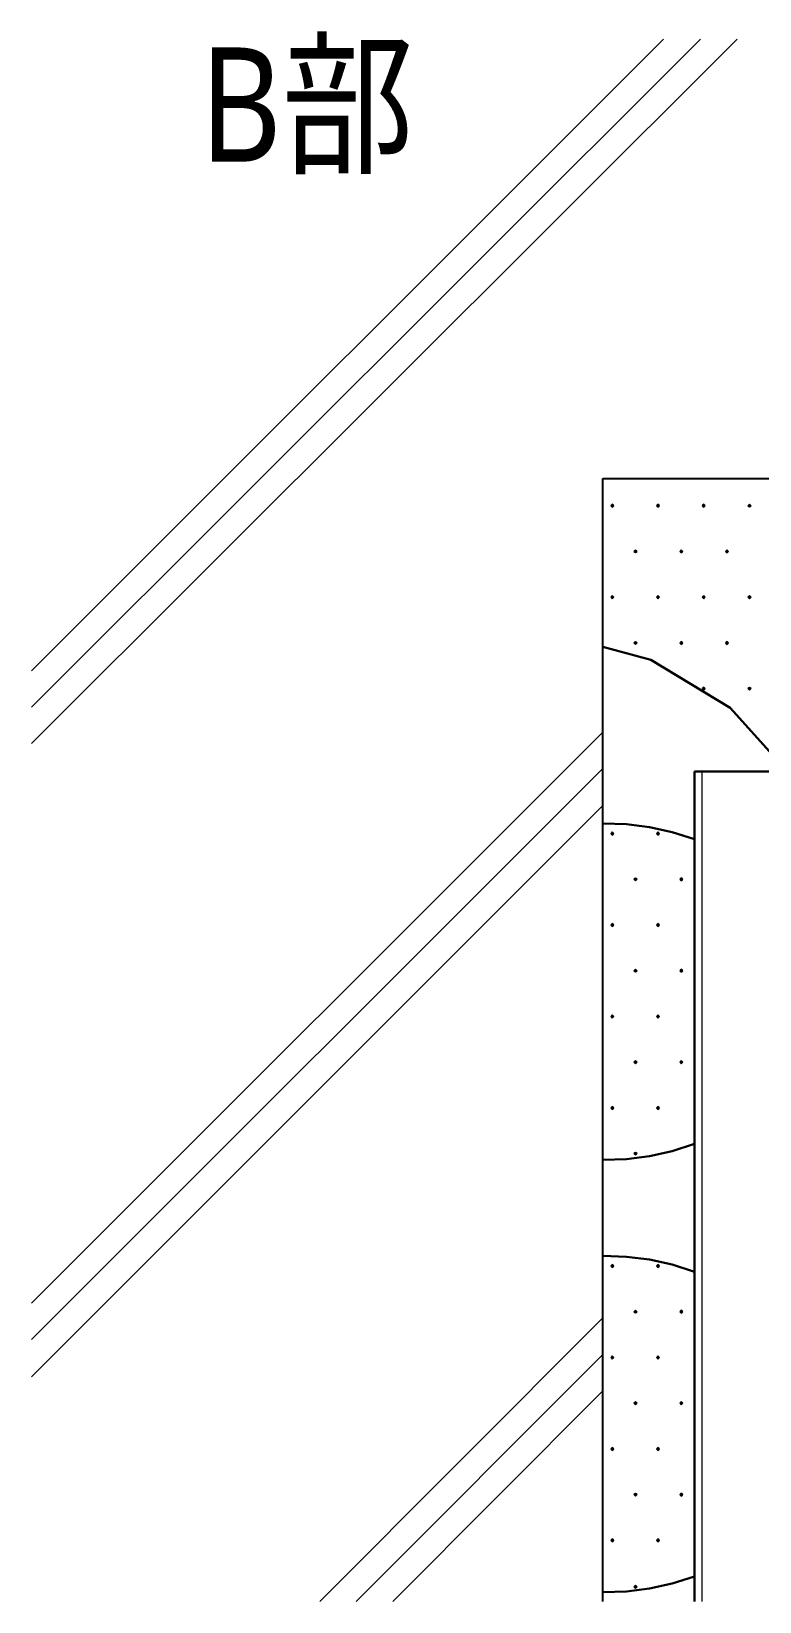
# Model space of a CAD drawing. Header units: millimetres. Extents: x 0 to 420, y 0 to 297.
# Drawn here: x 57.19 to 77.07, y 215.82 to 258.7 of the extents above; entities that cross this region are included whole.
import ezdxf
from ezdxf.enums import TextEntityAlignment as Align

# ---------------------------------------------------------------- set-up
doc = ezdxf.new("R2010")
doc.units = ezdxf.units.MM
doc.styles.add('kst32b', font='NotoSansJP-Variable.ttf')

msp = doc.modelspace()

# ---------------------------------------------------------------- hatches: boundary and pattern name
for points in [[(73.046, 245.787), (73.025, 245.766), (73.004, 245.745), (73.025, 245.724), (73.046, 245.703), (73.067, 245.724), (73.088, 245.745), (73.067, 245.766), (73.046, 245.787)], [(74.295, 245.787), (74.274, 245.766), (74.253, 245.745), (74.274, 245.724), (74.295, 245.703), (74.316, 245.724), (74.337, 245.745), (74.316, 245.766), (74.295, 245.787)], [(75.544, 245.787), (75.523, 245.766), (75.502, 245.745), (75.523, 245.724), (75.544, 245.703), (75.565, 245.724), (75.586, 245.745), (75.565, 245.766), (75.544, 245.787)], [(76.793, 245.787), (76.771, 245.766), (76.75, 245.745), (76.771, 245.724), (76.793, 245.703), (76.814, 245.724), (76.835, 245.745), (76.814, 245.766), (76.793, 245.787)], [(73.681, 244.538), (73.66, 244.517), (73.639, 244.496), (73.66, 244.475), (73.681, 244.454), (73.702, 244.475), (73.724, 244.496), (73.702, 244.517), (73.681, 244.538)], [(74.93, 244.538), (74.909, 244.517), (74.888, 244.496), (74.909, 244.475), (74.93, 244.454), (74.951, 244.475), (74.972, 244.496), (74.951, 244.517), (74.93, 244.538)], [(76.179, 244.538), (76.158, 244.517), (76.137, 244.496), (76.158, 244.475), (76.179, 244.454), (76.2, 244.475), (76.221, 244.496), (76.2, 244.517), (76.179, 244.538)], [(73.046, 243.29), (73.025, 243.268), (73.004, 243.247), (73.025, 243.226), (73.046, 243.205), (73.067, 243.226), (73.088, 243.247), (73.067, 243.268), (73.046, 243.29)], [(74.295, 243.29), (74.274, 243.268), (74.253, 243.247), (74.274, 243.226), (74.295, 243.205), (74.316, 243.226), (74.337, 243.247), (74.316, 243.268), (74.295, 243.29)], [(75.544, 243.29), (75.523, 243.268), (75.502, 243.247), (75.523, 243.226), (75.544, 243.205), (75.565, 243.226), (75.586, 243.247), (75.565, 243.268), (75.544, 243.29)], [(76.793, 243.29), (76.771, 243.268), (76.75, 243.247), (76.771, 243.226), (76.793, 243.205), (76.814, 243.226), (76.835, 243.247), (76.814, 243.268), (76.793, 243.29)], [(73.681, 242.041), (73.66, 242.02), (73.639, 241.998), (73.66, 241.977), (73.681, 241.956), (73.702, 241.977), (73.724, 241.998), (73.702, 242.02), (73.681, 242.041)], [(74.93, 242.041), (74.909, 242.02), (74.888, 241.998), (74.909, 241.977), (74.93, 241.956), (74.951, 241.977), (74.972, 241.998), (74.951, 242.02), (74.93, 242.041)], [(76.179, 242.041), (76.158, 242.02), (76.137, 241.998), (76.158, 241.977), (76.179, 241.956), (76.2, 241.977), (76.221, 241.998), (76.2, 242.02), (76.179, 242.041)], [(75.544, 240.792), (75.523, 240.771), (75.502, 240.75), (75.523, 240.729), (75.544, 240.707), (75.565, 240.729), (75.586, 240.75), (75.565, 240.771), (75.544, 240.792)], [(76.793, 240.792), (76.771, 240.771), (76.75, 240.75), (76.771, 240.729), (76.793, 240.707), (76.814, 240.729), (76.835, 240.75), (76.814, 240.771), (76.793, 240.792)], [(73.046, 236.834), (73.025, 236.813), (73.004, 236.791), (73.025, 236.77), (73.046, 236.749), (73.067, 236.77), (73.088, 236.791), (73.067, 236.813), (73.046, 236.834)], [(74.295, 236.834), (74.274, 236.813), (74.253, 236.791), (74.274, 236.77), (74.295, 236.749), (74.316, 236.77), (74.337, 236.791), (74.316, 236.813), (74.295, 236.834)], [(73.681, 235.585), (73.66, 235.564), (73.639, 235.543), (73.66, 235.521), (73.681, 235.5), (73.702, 235.521), (73.724, 235.543), (73.702, 235.564), (73.681, 235.585)], [(74.93, 235.585), (74.909, 235.564), (74.888, 235.543), (74.909, 235.521), (74.93, 235.5), (74.951, 235.521), (74.972, 235.543), (74.951, 235.564), (74.93, 235.585)], [(73.046, 234.336), (73.025, 234.315), (73.004, 234.294), (73.025, 234.273), (73.046, 234.251), (73.067, 234.273), (73.088, 234.294), (73.067, 234.315), (73.046, 234.336)], [(74.295, 234.336), (74.274, 234.315), (74.253, 234.294), (74.274, 234.273), (74.295, 234.251), (74.316, 234.273), (74.337, 234.294), (74.316, 234.315), (74.295, 234.336)], [(73.681, 233.087), (73.66, 233.066), (73.639, 233.045), (73.66, 233.024), (73.681, 233.003), (73.702, 233.024), (73.724, 233.045), (73.702, 233.066), (73.681, 233.087)], [(74.93, 233.087), (74.909, 233.066), (74.888, 233.045), (74.909, 233.024), (74.93, 233.003), (74.951, 233.024), (74.972, 233.045), (74.951, 233.066), (74.93, 233.087)], [(73.046, 231.838), (73.025, 231.817), (73.004, 231.796), (73.025, 231.775), (73.046, 231.754), (73.067, 231.775), (73.088, 231.796), (73.067, 231.817), (73.046, 231.838)], [(74.295, 231.838), (74.274, 231.817), (74.253, 231.796), (74.274, 231.775), (74.295, 231.754), (74.316, 231.775), (74.337, 231.796), (74.316, 231.817), (74.295, 231.838)], [(73.681, 230.59), (73.66, 230.568), (73.639, 230.547), (73.66, 230.526), (73.681, 230.505), (73.702, 230.526), (73.724, 230.547), (73.702, 230.568), (73.681, 230.59)], [(74.93, 230.59), (74.909, 230.568), (74.888, 230.547), (74.909, 230.526), (74.93, 230.505), (74.951, 230.526), (74.972, 230.547), (74.951, 230.568), (74.93, 230.59)], [(73.046, 229.341), (73.025, 229.32), (73.004, 229.298), (73.025, 229.277), (73.046, 229.256), (73.067, 229.277), (73.088, 229.298), (73.067, 229.32), (73.046, 229.341)], [(74.295, 229.341), (74.274, 229.32), (74.253, 229.298), (74.274, 229.277), (74.295, 229.256), (74.316, 229.277), (74.337, 229.298), (74.316, 229.32), (74.295, 229.341)], [(73.681, 228.092), (73.66, 228.071), (73.639, 228.05), (73.66, 228.029), (73.681, 228.007), (73.702, 228.029), (73.724, 228.05), (73.702, 228.071), (73.681, 228.092)], [(73.046, 225.023), (73.025, 225.002), (73.004, 224.98), (73.025, 224.959), (73.046, 224.938), (73.067, 224.959), (73.088, 224.98), (73.067, 225.002), (73.046, 225.023)], [(74.295, 225.023), (74.274, 225.002), (74.253, 224.98), (74.274, 224.959), (74.295, 224.938), (74.316, 224.959), (74.337, 224.98), (74.316, 225.002), (74.295, 225.023)], [(73.681, 223.774), (73.66, 223.753), (73.639, 223.732), (73.66, 223.711), (73.681, 223.689), (73.702, 223.711), (73.724, 223.732), (73.702, 223.753), (73.681, 223.774)], [(74.93, 223.774), (74.909, 223.753), (74.888, 223.732), (74.909, 223.711), (74.93, 223.689), (74.951, 223.711), (74.972, 223.732), (74.951, 223.753), (74.93, 223.774)], [(73.046, 222.525), (73.025, 222.504), (73.004, 222.483), (73.025, 222.462), (73.046, 222.44), (73.067, 222.462), (73.088, 222.483), (73.067, 222.504), (73.046, 222.525)], [(74.295, 222.525), (74.274, 222.504), (74.253, 222.483), (74.274, 222.462), (74.295, 222.44), (74.316, 222.462), (74.337, 222.483), (74.316, 222.504), (74.295, 222.525)], [(73.681, 221.276), (73.66, 221.255), (73.639, 221.234), (73.66, 221.213), (73.681, 221.192), (73.702, 221.213), (73.724, 221.234), (73.702, 221.255), (73.681, 221.276)], [(74.93, 221.276), (74.909, 221.255), (74.888, 221.234), (74.909, 221.213), (74.93, 221.192), (74.951, 221.213), (74.972, 221.234), (74.951, 221.255), (74.93, 221.276)], [(73.046, 220.028), (73.025, 220.006), (73.004, 219.985), (73.025, 219.964), (73.046, 219.943), (73.067, 219.964), (73.088, 219.985), (73.067, 220.006), (73.046, 220.028)], [(74.295, 220.028), (74.274, 220.006), (74.253, 219.985), (74.274, 219.964), (74.295, 219.943), (74.316, 219.964), (74.337, 219.985), (74.316, 220.006), (74.295, 220.028)], [(73.681, 218.779), (73.66, 218.757), (73.639, 218.736), (73.66, 218.715), (73.681, 218.694), (73.702, 218.715), (73.724, 218.736), (73.702, 218.757), (73.681, 218.779)], [(74.93, 218.779), (74.909, 218.757), (74.888, 218.736), (74.909, 218.715), (74.93, 218.694), (74.951, 218.715), (74.972, 218.736), (74.951, 218.757), (74.93, 218.779)], [(73.046, 217.53), (73.025, 217.509), (73.004, 217.487), (73.025, 217.466), (73.046, 217.445), (73.067, 217.466), (73.088, 217.487), (73.067, 217.509), (73.046, 217.53)], [(74.295, 217.53), (74.274, 217.509), (74.253, 217.487), (74.274, 217.466), (74.295, 217.445), (74.316, 217.466), (74.337, 217.487), (74.316, 217.509), (74.295, 217.53)], [(73.681, 216.26), (73.66, 216.239), (73.639, 216.217), (73.66, 216.196), (73.681, 216.175), (73.702, 216.196), (73.724, 216.217), (73.702, 216.239), (73.681, 216.26)]]:
    msp.add_hatch(color=7).paths.add_polyline_path(points)

# ---------------------------------------------------------------- linework, layer by layer
at = {"lineweight": 13}
for points in [[(57.192, 241.237), (74.443, 258.487)], [(57.192, 240.242), (75.459, 258.487)], [(57.192, 239.247), (76.454, 258.487)], [(57.192, 223.964), (72.792, 239.564)], [(57.192, 222.97), (72.792, 238.57)], [(75.502, 215.815), (75.502, 238.485)], [(57.192, 221.954), (72.792, 237.554)], [(65.066, 215.815), (72.792, 223.562)], [(66.061, 215.815), (72.792, 222.567)], [(67.056, 215.815), (72.792, 221.573)]]:
    msp.add_lwpolyline(points, dxfattribs=at)
at = {"lineweight": 25}
for points in [[(72.792, 246.486), (84.794, 246.486)], [(72.792, 215.815), (72.792, 246.486)]]:
    msp.add_lwpolyline(points, dxfattribs=at)
at = {"lineweight": 0}
for points in [[(73.046, 245.787), (73.025, 245.766), (73.004, 245.745), (73.025, 245.724), (73.046, 245.703), (73.067, 245.724), (73.088, 245.745), (73.067, 245.766)], [(74.295, 245.787), (74.274, 245.766), (74.253, 245.745), (74.274, 245.724), (74.295, 245.703), (74.316, 245.724), (74.337, 245.745), (74.316, 245.766)], [(75.544, 245.787), (75.523, 245.766), (75.502, 245.745), (75.523, 245.724), (75.544, 245.703), (75.565, 245.724), (75.586, 245.745), (75.565, 245.766)], [(76.793, 245.787), (76.771, 245.766), (76.75, 245.745), (76.771, 245.724), (76.793, 245.703), (76.814, 245.724), (76.835, 245.745), (76.814, 245.766)], [(73.681, 244.538), (73.66, 244.517), (73.639, 244.496), (73.66, 244.475), (73.681, 244.454), (73.702, 244.475), (73.724, 244.496), (73.702, 244.517)], [(74.93, 244.538), (74.909, 244.517), (74.888, 244.496), (74.909, 244.475), (74.93, 244.454), (74.951, 244.475), (74.972, 244.496), (74.951, 244.517)], [(76.179, 244.538), (76.158, 244.517), (76.137, 244.496), (76.158, 244.475), (76.179, 244.454), (76.2, 244.475), (76.221, 244.496), (76.2, 244.517)], [(73.046, 243.29), (73.025, 243.268), (73.004, 243.247), (73.025, 243.226), (73.046, 243.205), (73.067, 243.226), (73.088, 243.247), (73.067, 243.268)], [(74.295, 243.29), (74.274, 243.268), (74.253, 243.247), (74.274, 243.226), (74.295, 243.205), (74.316, 243.226), (74.337, 243.247), (74.316, 243.268)], [(75.544, 243.29), (75.523, 243.268), (75.502, 243.247), (75.523, 243.226), (75.544, 243.205), (75.565, 243.226), (75.586, 243.247), (75.565, 243.268)], [(76.793, 243.29), (76.771, 243.268), (76.75, 243.247), (76.771, 243.226), (76.793, 243.205), (76.814, 243.226), (76.835, 243.247), (76.814, 243.268)], [(73.681, 242.041), (73.66, 242.02), (73.639, 241.998), (73.66, 241.977), (73.681, 241.956), (73.702, 241.977), (73.724, 241.998), (73.702, 242.02)], [(74.93, 242.041), (74.909, 242.02), (74.888, 241.998), (74.909, 241.977), (74.93, 241.956), (74.951, 241.977), (74.972, 241.998), (74.951, 242.02)], [(76.179, 242.041), (76.158, 242.02), (76.137, 241.998), (76.158, 241.977), (76.179, 241.956), (76.2, 241.977), (76.221, 241.998), (76.2, 242.02)], [(75.544, 240.792), (75.523, 240.771), (75.502, 240.75), (75.523, 240.729), (75.544, 240.707), (75.565, 240.729), (75.586, 240.75), (75.565, 240.771)], [(76.793, 240.792), (76.771, 240.771), (76.75, 240.75), (76.771, 240.729), (76.793, 240.707), (76.814, 240.729), (76.835, 240.75), (76.814, 240.771)], [(73.046, 225.023), (73.025, 225.002), (73.004, 224.98), (73.025, 224.959), (73.046, 224.938), (73.067, 224.959), (73.088, 224.98), (73.067, 225.002)], [(74.295, 225.023), (74.274, 225.002), (74.253, 224.98), (74.274, 224.959), (74.295, 224.938), (74.316, 224.959), (74.337, 224.98), (74.316, 225.002)], [(73.681, 223.774), (73.66, 223.753), (73.639, 223.732), (73.66, 223.711), (73.681, 223.689), (73.702, 223.711), (73.724, 223.732), (73.702, 223.753)], [(74.93, 223.774), (74.909, 223.753), (74.888, 223.732), (74.909, 223.711), (74.93, 223.689), (74.951, 223.711), (74.972, 223.732), (74.951, 223.753)], [(73.046, 222.525), (73.025, 222.504), (73.004, 222.483), (73.025, 222.462), (73.046, 222.44), (73.067, 222.462), (73.088, 222.483), (73.067, 222.504)], [(74.295, 222.525), (74.274, 222.504), (74.253, 222.483), (74.274, 222.462), (74.295, 222.44), (74.316, 222.462), (74.337, 222.483), (74.316, 222.504)], [(73.681, 221.276), (73.66, 221.255), (73.639, 221.234), (73.66, 221.213), (73.681, 221.192), (73.702, 221.213), (73.724, 221.234), (73.702, 221.255)], [(74.93, 221.276), (74.909, 221.255), (74.888, 221.234), (74.909, 221.213), (74.93, 221.192), (74.951, 221.213), (74.972, 221.234), (74.951, 221.255)], [(73.046, 220.028), (73.025, 220.006), (73.004, 219.985), (73.025, 219.964), (73.046, 219.943), (73.067, 219.964), (73.088, 219.985), (73.067, 220.006)], [(74.295, 220.028), (74.274, 220.006), (74.253, 219.985), (74.274, 219.964), (74.295, 219.943), (74.316, 219.964), (74.337, 219.985), (74.316, 220.006)], [(73.681, 218.779), (73.66, 218.757), (73.639, 218.736), (73.66, 218.715), (73.681, 218.694), (73.702, 218.715), (73.724, 218.736), (73.702, 218.757)], [(74.93, 218.779), (74.909, 218.757), (74.888, 218.736), (74.909, 218.715), (74.93, 218.694), (74.951, 218.715), (74.972, 218.736), (74.951, 218.757)], [(73.046, 217.53), (73.025, 217.509), (73.004, 217.487), (73.025, 217.466), (73.046, 217.445), (73.067, 217.466), (73.088, 217.487), (73.067, 217.509)], [(74.295, 217.53), (74.274, 217.509), (74.253, 217.487), (74.274, 217.466), (74.295, 217.445), (74.316, 217.466), (74.337, 217.487), (74.316, 217.509)], [(73.681, 216.26), (73.66, 216.239), (73.639, 216.217), (73.66, 216.196), (73.681, 216.175), (73.702, 216.196), (73.724, 216.217), (73.702, 216.239)]]:
    msp.add_lwpolyline(points, close=True, dxfattribs=at)
at = {"lineweight": 30}
for points in [[(76.263, 240.221), (74.104, 241.533), (72.792, 241.893)], [(77.83, 238.485), (76.263, 240.221)], [(77.787, 238.485), (75.29, 238.485)], [(75.29, 215.815), (75.29, 238.485)], [(75.293, 236.634), (74.685, 236.829), (74.063, 236.966), (73.431, 237.045), (72.793, 237.066)], [(72.793, 227.881), (73.431, 227.902), (74.063, 227.981), (74.685, 228.118), (75.293, 228.313)], [(75.293, 224.823), (74.685, 225.018), (74.063, 225.155), (73.431, 225.234), (72.793, 225.255)], [(72.793, 216.07), (73.431, 216.091), (74.063, 216.17), (74.685, 216.307), (75.293, 216.502)]]:
    msp.add_lwpolyline(points, dxfattribs=at)
at = {"lineweight": 5}
for points in [[(73.046, 236.834), (73.025, 236.813), (73.004, 236.791), (73.025, 236.77), (73.046, 236.749), (73.067, 236.77), (73.088, 236.791), (73.067, 236.813)], [(74.295, 236.834), (74.274, 236.813), (74.253, 236.791), (74.274, 236.77), (74.295, 236.749), (74.316, 236.77), (74.337, 236.791), (74.316, 236.813)], [(73.681, 235.585), (73.66, 235.564), (73.639, 235.543), (73.66, 235.521), (73.681, 235.5), (73.702, 235.521), (73.724, 235.543), (73.702, 235.564)], [(74.93, 235.585), (74.909, 235.564), (74.888, 235.543), (74.909, 235.521), (74.93, 235.5), (74.951, 235.521), (74.972, 235.543), (74.951, 235.564)], [(73.046, 234.336), (73.025, 234.315), (73.004, 234.294), (73.025, 234.273), (73.046, 234.251), (73.067, 234.273), (73.088, 234.294), (73.067, 234.315)], [(74.295, 234.336), (74.274, 234.315), (74.253, 234.294), (74.274, 234.273), (74.295, 234.251), (74.316, 234.273), (74.337, 234.294), (74.316, 234.315)], [(73.681, 233.087), (73.66, 233.066), (73.639, 233.045), (73.66, 233.024), (73.681, 233.003), (73.702, 233.024), (73.724, 233.045), (73.702, 233.066)], [(74.93, 233.087), (74.909, 233.066), (74.888, 233.045), (74.909, 233.024), (74.93, 233.003), (74.951, 233.024), (74.972, 233.045), (74.951, 233.066)], [(73.046, 231.838), (73.025, 231.817), (73.004, 231.796), (73.025, 231.775), (73.046, 231.754), (73.067, 231.775), (73.088, 231.796), (73.067, 231.817)], [(74.295, 231.838), (74.274, 231.817), (74.253, 231.796), (74.274, 231.775), (74.295, 231.754), (74.316, 231.775), (74.337, 231.796), (74.316, 231.817)], [(73.681, 230.59), (73.66, 230.568), (73.639, 230.547), (73.66, 230.526), (73.681, 230.505), (73.702, 230.526), (73.724, 230.547), (73.702, 230.568)], [(74.93, 230.59), (74.909, 230.568), (74.888, 230.547), (74.909, 230.526), (74.93, 230.505), (74.951, 230.526), (74.972, 230.547), (74.951, 230.568)], [(73.046, 229.341), (73.025, 229.32), (73.004, 229.298), (73.025, 229.277), (73.046, 229.256), (73.067, 229.277), (73.088, 229.298), (73.067, 229.32)], [(74.295, 229.341), (74.274, 229.32), (74.253, 229.298), (74.274, 229.277), (74.295, 229.256), (74.316, 229.277), (74.337, 229.298), (74.316, 229.32)], [(73.681, 228.092), (73.66, 228.071), (73.639, 228.05), (73.66, 228.029), (73.681, 228.007), (73.702, 228.029), (73.724, 228.05), (73.702, 228.071)]]:
    msp.add_lwpolyline(points, close=True, dxfattribs=at)

# ---------------------------------------------------------------- texts
at = {"style": 'kst32b'}
msp.add_text('B部', height=3.1187, dxfattribs=at).set_placement((61.786, 255.143), (67.633, 255.143), align=Align.FIT)

doc.saveas('drawing.dxf')
